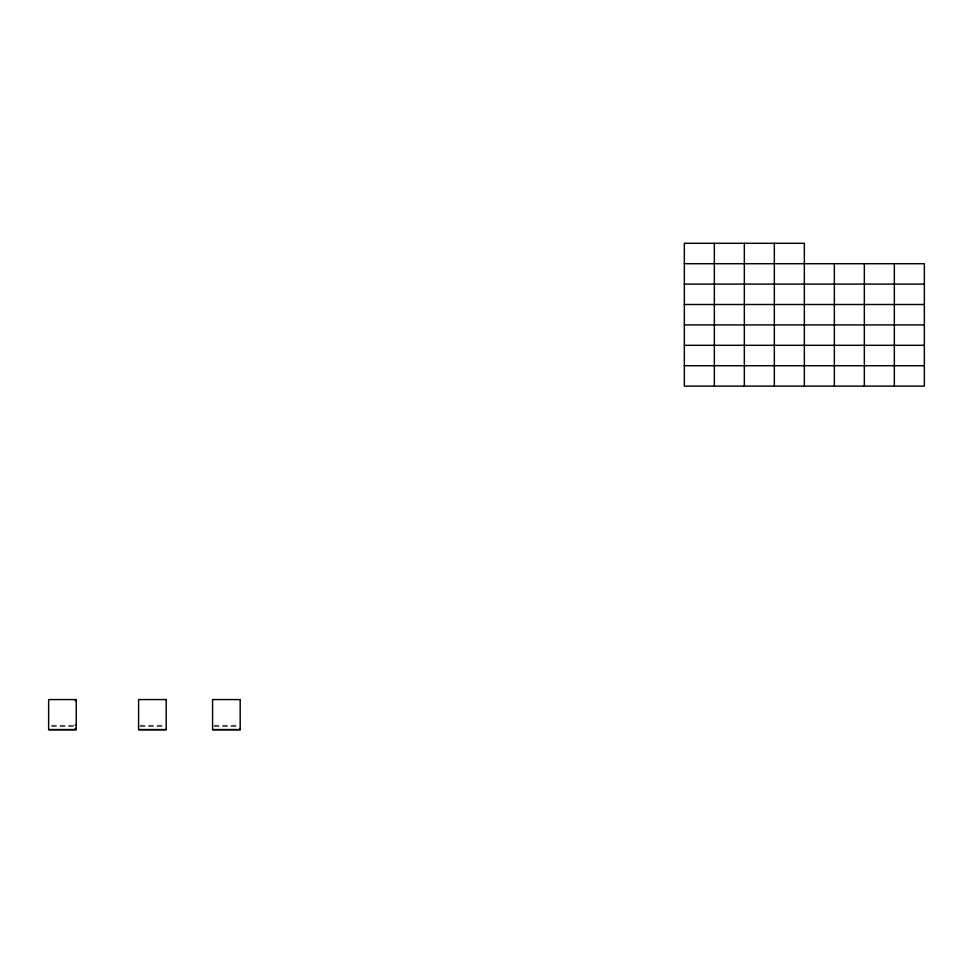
<?xml version="1.0" encoding="UTF-8"?>
<svg xmlns="http://www.w3.org/2000/svg" width="973" height="973" viewBox="0 0 973 973"><rect width="100%" height="100%" fill="white"/><g stroke="black" fill="none" stroke-linecap="round" stroke-linejoin="round"><path stroke-width="0.73" stroke-dasharray="4.87 3.65" d="M51.557 725.262L74.799 725.262M140.051 725.262L164.741 725.262M214.036 725.262L238.726 725.262M51.557 726.345L76.247 726.345M140.051 726.345L164.741 726.345M214.036 726.345L238.726 726.345"/><path stroke-width="1.46" d="M684.335 263.707L924.35 263.707L924.35 386.111L684.335 386.111L684.335 243.299L804.343 243.299L804.343 386.111M684.335 284.104L924.35 284.104M684.335 304.5L924.35 304.5M684.335 324.909L924.35 324.909M684.335 345.306L924.35 345.306M684.335 365.714L924.35 365.714M75.176 700.657L76.247 700.657M75.176 725.262L76.247 725.262M75.176 728.497L76.247 728.497M48.65 729.58L76.247 729.58M138.592 729.58L166.201 729.58M212.576 729.58L240.185 729.58M894.345 263.707L894.345 386.111M864.34 263.707L864.34 386.111M834.348 263.707L834.348 386.111M774.338 243.299L774.338 386.111M744.333 243.299L744.333 386.111M714.34 243.299L714.34 386.111M240.063 728.497L240.063 729.58M76.247 699.575L48.65 699.575L48.65 729.701L76.247 729.701L76.247 699.575M166.201 699.575L138.592 699.575L138.592 729.701L166.201 729.701L166.201 699.575M240.185 699.575L212.576 699.575L212.576 729.701L240.185 729.701L240.185 699.575"/></g></svg>
